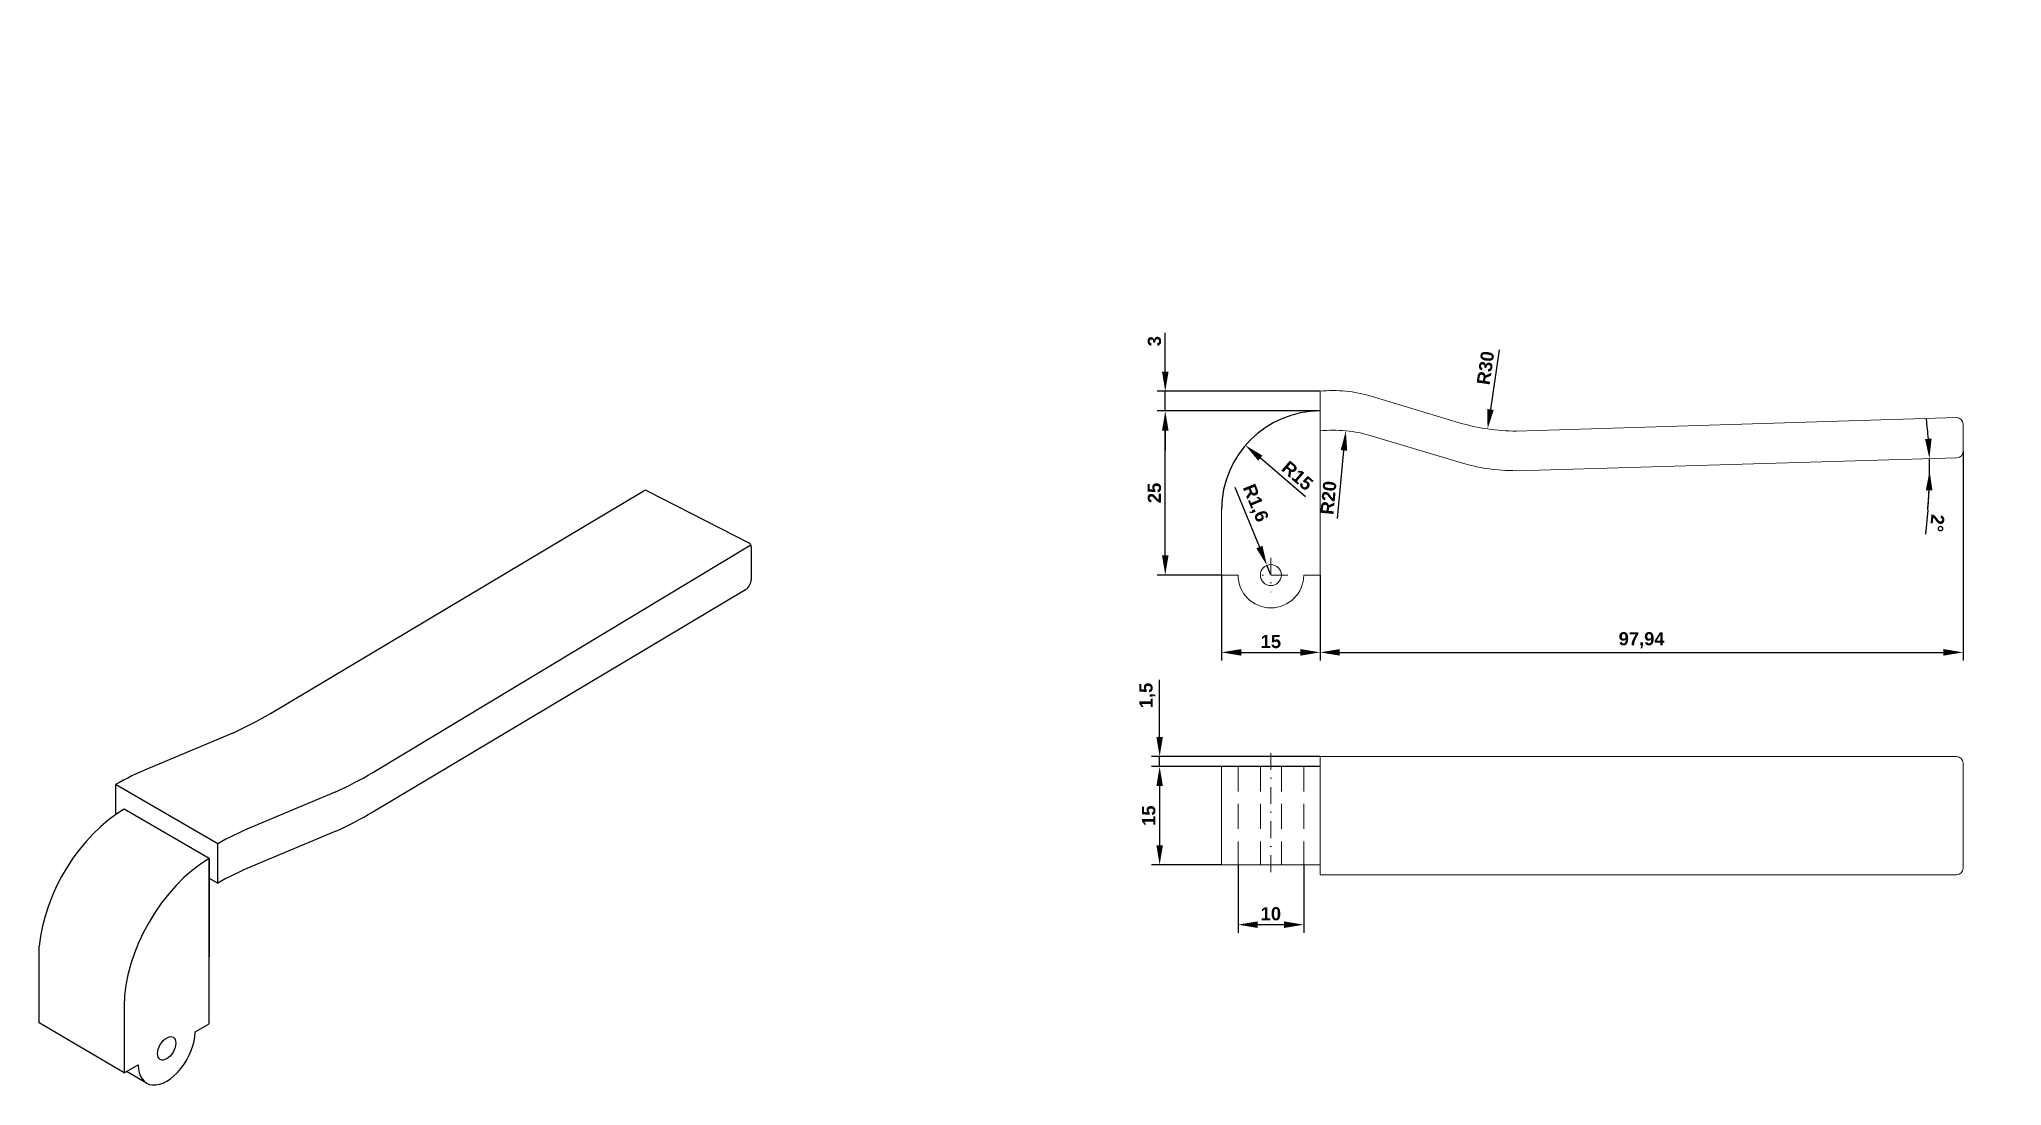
# Model space of a CAD drawing. Header units: millimetres. Extents: x 12 to 311, y 23 to 182.
import ezdxf

# ---------------------------------------------------------------- set-up
doc = ezdxf.new("R2010")
doc.units = ezdxf.units.MM
doc.linetypes.add('TRAZO_Y_PUNTO', pattern=[25.4, 12.7, -6.35, 0, -6.35])
doc.linetypes.add('TRAZOS', pattern=[19.05, 12.7, -6.35])
for name, color, linetype, lineweight in [('01_Contornos', 7, 'Continuous', 20), ('02_Ocultas', 4, 'TRAZOS', 20), ('03_Ejes', 1, 'TRAZO_Y_PUNTO', 18), ('04_Cotas', 3, 'Continuous', 18)]:
    doc.layers.add(name, color=color, linetype=linetype, lineweight=lineweight)
doc.styles.add('EstiloCota', font='arialbd.ttf', dxfattribs={"height": 2})
doc.dimstyles.new('CotasUNE', dxfattribs={"dimtxt": 2, "dimasz": 3, "dimexe": 1.25, "dimexo": 0, "dimtad": 1, "dimtxsty": 'EstiloCota', "dimcen": 2.5, "dimclrd": 256, "dimclrt": 256, "dimadec": 0, "dimazin": 0, "dimtfac": 1, "dimtmove": 0, "dimatfit": 3, "dimfxl": 1, "dimarcsym": 0})

# ---------------------------------------------------------------- blocks, each defined once
blk = doc.blocks.new('*D8')
at = {"layer": '04_Cotas', "color": 0, "lineweight": -2, "transparency": 16777216}
for p, q in [((305.11, 119.72), (305.11, 87.82)), ((207.17, 100.85), (207.17, 87.82))]:
    blk.add_line(p, q, dxfattribs=at)
at = {"layer": '04_Cotas', "lineweight": -2, "transparency": 16777216}
blk.add_line((210.17, 89.07), (302.11, 89.07), dxfattribs=at)
at = {"layer": '04_Cotas', "transparency": 16777216}
for points in [[(210.17, 89.57), (210.17, 88.57), (207.17, 89.07)], [(302.11, 89.57), (302.11, 88.57), (305.11, 89.07)]]:
    blk.add_solid(points, dxfattribs=at)
at = {"layer": 'Defpoints', "color": 0}
for p in [(305.11, 119.72), (207.17, 100.85), (305.11, 89.07)]:
    blk.add_point(p, dxfattribs=at)
at = {"layer": '04_Cotas', "transparency": 16777216, "insert": (256.14, 90.92), "char_height": 2, "attachment_point": 5, "style": 'EstiloCota'}
blk.add_mtext('97,94', dxfattribs=at)
blk = doc.blocks.new('*D7')
at = {"layer": '04_Cotas', "color": 0, "lineweight": -2, "transparency": 16777216}
for p, q in [((192.17, 100.85), (192.17, 87.82)), ((207.17, 100.85), (207.17, 87.82))]:
    blk.add_line(p, q, dxfattribs=at)
at = {"layer": '04_Cotas', "lineweight": -2, "transparency": 16777216}
blk.add_line((195.17, 89.07), (204.17, 89.07), dxfattribs=at)
at = {"layer": '04_Cotas', "transparency": 16777216}
for points in [[(195.17, 89.57), (195.17, 88.57), (192.17, 89.07)], [(204.17, 89.57), (204.17, 88.57), (207.17, 89.07)]]:
    blk.add_solid(points, dxfattribs=at)
at = {"layer": 'Defpoints', "color": 0}
for p in [(192.17, 100.85), (207.17, 100.85), (207.17, 89.07)]:
    blk.add_point(p, dxfattribs=at)
at = {"layer": '04_Cotas', "transparency": 16777216, "insert": (199.67, 90.71), "char_height": 2, "attachment_point": 5, "style": 'EstiloCota'}
blk.add_mtext('15', dxfattribs=at)
blk = doc.blocks.new('*D6')
at = {"layer": '04_Cotas', "color": 0, "lineweight": -2, "transparency": 16777216}
for p, q in [((207.17, 125.85), (182.34, 125.85)), ((192.17, 100.85), (182.34, 100.85))]:
    blk.add_line(p, q, dxfattribs=at)
at = {"layer": '04_Cotas', "lineweight": -2, "transparency": 16777216}
blk.add_line((183.59, 103.85), (183.59, 122.85), dxfattribs=at)
at = {"layer": '04_Cotas', "transparency": 16777216}
for points in [[(183.09, 122.85), (184.09, 122.85), (183.59, 125.85)], [(183.09, 103.85), (184.09, 103.85), (183.59, 100.85)]]:
    blk.add_solid(points, dxfattribs=at)
at = {"layer": 'Defpoints', "color": 0}
for p in [(183.59, 125.85), (207.17, 125.85), (192.17, 100.85)]:
    blk.add_point(p, dxfattribs=at)
at = {"layer": '04_Cotas', "transparency": 16777216, "insert": (181.94, 113.35), "char_height": 2, "attachment_point": 5, "rotation": 90, "style": 'EstiloCota'}
blk.add_mtext('25', dxfattribs=at)
blk = doc.blocks.new('*D5')
at = {"layer": '04_Cotas', "lineweight": -2, "transparency": 16777216}
for p, q in [((183.59, 131.85), (183.59, 137.76)), ((183.59, 125.85), (183.59, 128.85)), ((183.59, 122.85), (183.59, 119.85))]:
    blk.add_line(p, q, dxfattribs=at)
at = {"layer": '04_Cotas', "color": 0, "lineweight": -2, "transparency": 16777216}
blk.add_line((207.17, 128.85), (182.34, 128.85), dxfattribs=at)
at = {"layer": '04_Cotas', "transparency": 16777216}
for points in [[(183.09, 131.85), (184.09, 131.85), (183.59, 128.85)], [(183.09, 122.85), (184.09, 122.85), (183.59, 125.85)]]:
    blk.add_solid(points, dxfattribs=at)
at = {"layer": 'Defpoints', "color": 0}
for p in [(207.17, 128.85), (183.59, 125.85), (207.17, 125.85)]:
    blk.add_point(p, dxfattribs=at)
at = {"layer": '04_Cotas', "transparency": 16777216, "insert": (181.94, 136.47), "char_height": 2, "attachment_point": 5, "rotation": 90, "style": 'EstiloCota'}
blk.add_mtext('3', dxfattribs=at)
blk = doc.blocks.new('*D4')
at = {"layer": '04_Cotas', "lineweight": -2, "transparency": 16777216}
blk.add_line((209.8, 109.45), (210.8, 119.83), dxfattribs=at)
at = {"layer": '04_Cotas', "transparency": 16777216}
blk.add_solid([(210.31, 119.88), (211.3, 119.79), (211.09, 122.82)], dxfattribs=at)
at = {"layer": 'Defpoints', "color": 0}
for p in [(211.09, 122.82), (207.25, 83.01)]:
    blk.add_point(p, dxfattribs=at)
at = {"layer": '04_Cotas', "transparency": 16777216, "insert": (208.45, 112.61), "char_height": 2, "attachment_point": 5, "rotation": 84.4916, "style": 'EstiloCota'}
blk.add_mtext('R20', dxfattribs=at)
blk = doc.blocks.new('*D3')
at = {"layer": '04_Cotas', "lineweight": -2, "transparency": 16777216}
blk.add_line((234.44, 135.14), (233.11, 126.07), dxfattribs=at)
at = {"layer": '04_Cotas', "transparency": 16777216}
blk.add_solid([(232.62, 126.14), (233.61, 125.99), (232.68, 123.1)], dxfattribs=at)
at = {"layer": 'Defpoints', "color": 0}
for p in [(241.35, 182.47), (232.68, 123.1)]:
    blk.add_point(p, dxfattribs=at)
at = {"layer": '04_Cotas', "transparency": 16777216, "insert": (232.37, 132.39), "char_height": 2, "attachment_point": 5, "rotation": 81.6884, "style": 'EstiloCota'}
blk.add_mtext('R30', dxfattribs=at)
blk = doc.blocks.new('*D2')
at = {"layer": '04_Cotas', "color": 0, "lineweight": -2, "transparency": 16777216}
for p, q in [((192.17, 71.69), (181.48, 71.69)), ((192.17, 56.69), (181.48, 56.69))]:
    blk.add_line(p, q, dxfattribs=at)
at = {"layer": '04_Cotas', "lineweight": -2, "transparency": 16777216}
blk.add_line((182.73, 68.69), (182.73, 59.69), dxfattribs=at)
at = {"layer": '04_Cotas', "transparency": 16777216}
for points in [[(182.23, 68.69), (183.23, 68.69), (182.73, 71.69)], [(182.23, 59.69), (183.23, 59.69), (182.73, 56.69)]]:
    blk.add_solid(points, dxfattribs=at)
at = {"layer": 'Defpoints', "color": 0}
for p in [(192.17, 71.69), (182.73, 56.69), (192.17, 56.69)]:
    blk.add_point(p, dxfattribs=at)
at = {"layer": '04_Cotas', "transparency": 16777216, "insert": (181.08, 64.19), "char_height": 2, "attachment_point": 5, "rotation": 90, "style": 'EstiloCota'}
blk.add_mtext('15', dxfattribs=at)
blk = doc.blocks.new('*D1')
at = {"layer": '04_Cotas', "lineweight": -2, "transparency": 16777216}
for p, q in [((182.73, 76.19), (182.73, 84.91)), ((182.73, 71.69), (182.73, 73.19)), ((182.73, 68.69), (182.73, 65.69))]:
    blk.add_line(p, q, dxfattribs=at)
at = {"layer": '04_Cotas', "color": 0, "lineweight": -2, "transparency": 16777216}
for p, q in [((207.17, 73.19), (181.48, 73.19)), ((207.17, 71.69), (181.48, 71.69))]:
    blk.add_line(p, q, dxfattribs=at)
at = {"layer": '04_Cotas', "transparency": 16777216}
for points in [[(182.23, 76.19), (183.23, 76.19), (182.73, 73.19)], [(182.23, 68.69), (183.23, 68.69), (182.73, 71.69)]]:
    blk.add_solid(points, dxfattribs=at)
at = {"layer": 'Defpoints', "color": 0}
for p in [(207.17, 73.19), (182.73, 71.69), (207.17, 71.69)]:
    blk.add_point(p, dxfattribs=at)
at = {"layer": '04_Cotas', "transparency": 16777216, "insert": (180.87, 82.5), "char_height": 2, "attachment_point": 5, "rotation": 90, "style": 'EstiloCota'}
blk.add_mtext('1,5', dxfattribs=at)
blk = doc.blocks.new('*D9')
at = {"layer": '04_Cotas', "lineweight": -2, "transparency": 16777216}
for p, q in [((194.19, 114.22), (197.93, 105.1)), ((199.67, 100.85), (199.07, 102.33))]:
    blk.add_line(p, q, dxfattribs=at)
at = {"layer": '04_Cotas', "transparency": 16777216}
blk.add_solid([(198.39, 105.29), (197.46, 104.91), (199.07, 102.33)], dxfattribs=at)
at = {"layer": 'Defpoints', "color": 0}
for p in [(199.07, 102.33), (199.67, 100.85)]:
    blk.add_point(p, dxfattribs=at)
at = {"layer": '04_Cotas', "transparency": 16777216, "insert": (197.2, 111.75), "char_height": 2, "attachment_point": 5, "rotation": 292.2895, "style": 'EstiloCota'}
blk.add_mtext('R1,6', dxfattribs=at)
blk = doc.blocks.new('*D10')
at = {"layer": '04_Cotas', "lineweight": -2, "transparency": 16777216}
blk.add_line((299.71, 110.75), (299.36, 107.05), dxfattribs=at)
for start, end in [(4.4155, 7.1478), (354.5339, 0), (0, 1.6832), (354.5354, 357.2677)]:
    blk.add_arc((237.08, 116.75), 62.92, start, end, dxfattribs=at)
at = {"layer": '04_Cotas', "transparency": 16777216}
for points in [[(300.31, 121.62), (299.31, 121.56), (299.97, 118.6)], [(299.43, 113.76), (300.43, 113.74), (300, 116.75)]]:
    blk.add_solid(points, dxfattribs=at)
at = {"layer": 'Defpoints', "color": 0}
for p in [(237.01, 116.75), (237.08, 116.75), (299.99, 117.98), (304.17, 118.72), (310.99, 116.75)]:
    blk.add_point(p, dxfattribs=at)
at = {"layer": '04_Cotas', "transparency": 16777216, "insert": (301.16, 108.75), "char_height": 2, "attachment_point": 5, "rotation": 264.5339, "style": 'EstiloCota'}
blk.add_mtext('2°', dxfattribs=at)
blk = doc.blocks.new('*D11')
at = {"layer": '04_Cotas', "color": 0, "lineweight": -2, "transparency": 16777216}
for p, q in [((194.67, 56.69), (194.67, 46.34)), ((204.67, 56.69), (204.67, 46.34))]:
    blk.add_line(p, q, dxfattribs=at)
at = {"layer": '04_Cotas', "lineweight": -2, "transparency": 16777216}
blk.add_line((197.67, 47.59), (201.67, 47.59), dxfattribs=at)
at = {"layer": '04_Cotas', "transparency": 16777216}
for points in [[(197.67, 48.09), (197.67, 47.09), (194.67, 47.59)], [(201.67, 48.09), (201.67, 47.09), (204.67, 47.59)]]:
    blk.add_solid(points, dxfattribs=at)
at = {"layer": 'Defpoints', "color": 0}
for p in [(194.67, 56.69), (204.67, 56.69), (204.67, 47.59)]:
    blk.add_point(p, dxfattribs=at)
at = {"layer": '04_Cotas', "transparency": 16777216, "insert": (199.67, 49.24), "char_height": 2, "attachment_point": 5, "style": 'EstiloCota'}
blk.add_mtext('10', dxfattribs=at)
blk = doc.blocks.new('*D16')
at = {"layer": '04_Cotas', "lineweight": -2, "transparency": 16777216}
blk.add_line((204.96, 112.74), (198.07, 118.66), dxfattribs=at)
at = {"layer": '04_Cotas', "transparency": 16777216}
blk.add_solid([(198.39, 119.04), (197.74, 118.28), (195.79, 120.62)], dxfattribs=at)
at = {"layer": 'Defpoints', "color": 0}
for p in [(195.79, 120.62), (207.17, 110.85)]:
    blk.add_point(p, dxfattribs=at)
at = {"layer": '04_Cotas', "transparency": 16777216, "insert": (203.72, 115.98), "char_height": 2, "attachment_point": 5, "rotation": 319.3689, "style": 'EstiloCota'}
blk.add_mtext('R15', dxfattribs=at)

msp = doc.modelspace()

# ---------------------------------------------------------------- linework, layer by layer
for p, q in [((47.301, 79.772), (104.069, 113.63)), ((104.674, 113.687), (120.262, 105.687)), ((62.89, 70.772), (120.455, 105.461)), ((120.516, 105.126), (120.516, 100.126)), ((62.89, 64.772), (119.664, 98.635)), ((41.679, 76.819), (28.747, 71.393)), ((39.289, 59.923), (23.701, 68.923)), ((23.701, 68.923), (23.701, 64.348)), ((37.99, 60.673), (25, 68.173)), ((57.268, 67.819), (44.335, 62.393)), ((37.99, 57.673), (25, 65.173)), ((39.289, 53.923), (39.289, 59.923)), ((57.268, 61.819), (44.335, 56.393)), ((37.99, 54.673), (37.99, 57.673)), ((37.99, 32.5), (37.99, 57.673)), ((37.99, 57.673), (37.99, 42.673)), ((37.99, 54.673), (39.289, 53.923)), ((12.085, 32.629), (12.085, 44.331)), ((25, 35.173), (25, 25)), ((25, 25), (12.085, 32.629)), ((35.825, 31.25), (37.99, 32.5)), ((25, 25), (27.165, 26.25)), ((28.433, 23.447), (25.371, 25.214))]:
    msp.add_line(p, q)
msp.add_arc((207.172, 110.847), 15, 90, 180)
for centre, major_axis, start_param, end_param in [((104.062, 112.626), (-0.612, -1.061), 3.1415927, 3.9683324), ((119.65, 104.626), (-0.612, -1.061), 8.6393798, 9.4819053), ((119.65, 99.626), (-0.612, -1.061), 0.8019328, 2.3561945), ((36.481, 98.018), (31.645, 18.67), 4.5402374, 4.7136989), ((31.577, 57.12), (21.633, 11.49), 1.3986448, 1.6287656), ((52.069, 89.018), (31.645, 18.67), 4.5402374, 4.7136989), ((25, 50.173), (-9.186, -15.91), 3.9269908, 5.389941), ((52.069, 83.018), (31.645, 18.67), 4.5402374, 4.7136989), ((47.165, 48.12), (21.633, 11.49), 1.3986448, 1.6287656), ((37.99, 42.673), (-9.186, -15.91), 3.9269908, 5.4977871), ((47.165, 42.12), (21.633, 11.49), 1.3986448, 1.6287656), ((31.495, 28.75), (-3.062, -5.303), 5.4977871, 8.6393798)]:
    msp.add_ellipse(centre, major_axis=major_axis, ratio=0.5773503, start_param=start_param, end_param=end_param)
msp.add_ellipse((31.495, 28.75), major_axis=(-0.98, -1.697), ratio=0.5773503)
at = {"layer": '01_Contornos'}
for p, q in [((207.172, 100.847), (207.172, 128.847)), ((207.172, 128.847), (207.172, 122.847)), ((214.938, 128.098), (228.366, 124.055)), ((237.015, 122.782), (304.111, 124.831)), ((305.114, 119.717), (305.111, 123.831)), ((214.938, 122.064), (228.366, 118.021)), ((237.085, 116.747), (304.172, 118.719)), ((192.172, 110.847), (192.172, 100.847)), ((194.672, 100.847), (192.172, 100.847)), ((204.672, 100.847), (207.172, 100.847)), ((207.172, 73.191), (304.114, 73.191)), ((207.172, 73.191), (207.172, 55.191)), ((305.114, 56.191), (305.114, 72.191)), ((192.172, 71.691), (207.172, 71.691)), ((192.172, 56.691), (192.172, 71.691)), ((207.172, 56.691), (192.172, 56.691)), ((207.172, 55.191), (304.114, 55.191))]:
    msp.add_line(p, q, dxfattribs=at)
msp.add_circle((199.672, 100.847), 1.6, dxfattribs=at)
for centre, radius, start, end in [((209.172, 108.947), 20, 73.24397, 95.73917), ((209.172, 102.913), 20, 73.24397, 95.73917), ((237.015, 152.782), 30, 253.24397, 270.1329), ((304.111, 123.831), 1, 0, 90), ((304.114, 119.717), 1, 273.3665, 0.06382), ((237.015, 146.747), 30, 253.24397, 270.1329), ((199.672, 100.847), 5, 180, 0), ((304.114, 72.191), 1, 0, 90), ((304.114, 56.191), 1, 270, 0)]:
    msp.add_arc(centre, radius, start, end, dxfattribs=at)
at = {"layer": '02_Ocultas', "ltscale": 0.3}
for p, q in [((194.672, 71.691), (194.672, 56.691)), ((198.072, 71.691), (198.072, 56.691)), ((201.272, 71.691), (201.272, 56.691)), ((204.672, 71.691), (204.672, 56.691))]:
    msp.add_line(p, q, dxfattribs=at)
at = {"layer": '03_Ejes', "ltscale": 0.2}
for p, q in [((199.672, 103.447), (199.672, 98.247)), ((202.272, 100.847), (197.072, 100.847)), ((199.672, 73.691), (199.672, 54.691))]:
    msp.add_line(p, q, dxfattribs=at)

# ---------------------------------------------------------------- dimensions: what is measured, and where the dimension line sits
at = {"layer": '04_Cotas'}
for p1, p2, text, picture, middle in [((241.352, 182.466), (232.678, 123.097), 'R30', '*D3', (234.002, 132.154)), ((207.252, 83.005), (211.092, 122.82), 'R20', '*D4', (210.092, 112.451))]:
    dim = msp.add_diameter_dim_2p(p1=p1, p2=p2, text=text, dimstyle='CotasUNE', dxfattribs=at)
    dim.commit()
    dim.dimension.update_dxf_attribs({"geometry": picture, "text_midpoint": middle, "dimtype": 163})
dim = msp.add_linear_dim(base=(183.587, 125.847), p1=(207.172, 128.847), p2=(207.172, 125.847), angle=90, dimstyle='CotasUNE', override={"dimse2": 1}, dxfattribs=at)
dim.commit()
dim.dimension.update_dxf_attribs({"geometry": '*D5', "text_midpoint": (183.587, 136.469), "dimtype": 160})
for base, p1, p2, picture, middle in [((183.587, 125.847), (192.172, 100.847), (207.172, 125.847), '*D6', (181.941, 113.347)), ((182.726, 56.691), (192.172, 71.691), (192.172, 56.691), '*D2', (181.08, 64.191))]:
    dim = msp.add_linear_dim(base=base, p1=p1, p2=p2, angle=90, dimstyle='CotasUNE', dxfattribs=at)
    dim.commit()
    dim.dimension.update_dxf_attribs({"geometry": picture, "text_midpoint": middle})
dim = msp.add_angular_dim_2l(base=(299.985, 117.979), line1=((237.015, 116.747), (310.991, 116.747)), line2=((237.085, 116.747), (304.172, 118.719)), dimstyle='CotasUNE', dxfattribs=at)
dim.commit()
dim.dimension.update_dxf_attribs({"geometry": '*D10', "text_midpoint": (301.156, 108.746)})
dim = msp.add_radius_dim(center=(207.172, 110.847), mpoint=(195.788, 120.615), dimstyle='CotasUNE', dxfattribs=at)
dim.commit()
dim.dimension.update_dxf_attribs({"geometry": '*D16', "text_midpoint": (202.651, 114.726), "dimtype": 164})
for base, p1, p2, picture, middle in [((305.114, 89.066), (207.172, 100.847), (305.114, 119.716), '*D8', (256.143, 90.918)), ((207.172, 89.066), (192.172, 100.847), (207.172, 100.847), '*D7', (199.672, 90.712)), ((204.672, 47.594), (194.672, 56.691), (204.672, 56.691), '*D11', (199.672, 49.241))]:
    dim = msp.add_linear_dim(base=base, p1=p1, p2=p2, dimstyle='CotasUNE', dxfattribs=at)
    dim.commit()
    dim.dimension.update_dxf_attribs({"geometry": picture, "text_midpoint": middle})
dim = msp.add_radius_dim(center=(199.672, 100.847), mpoint=(199.065, 102.328), dimstyle='CotasUNE', dxfattribs=at)
dim.commit()
dim.dimension.update_dxf_attribs({"geometry": '*D9', "text_midpoint": (195.491, 111.047)})
dim = msp.add_linear_dim(base=(182.726, 71.691), p1=(207.172, 73.191), p2=(207.172, 71.691), angle=90, dimstyle='CotasUNE', dxfattribs=at)
dim.commit()
dim.dimension.update_dxf_attribs({"geometry": '*D1', "text_midpoint": (182.726, 82.5), "dimtype": 160})

doc.saveas('drawing.dxf')
